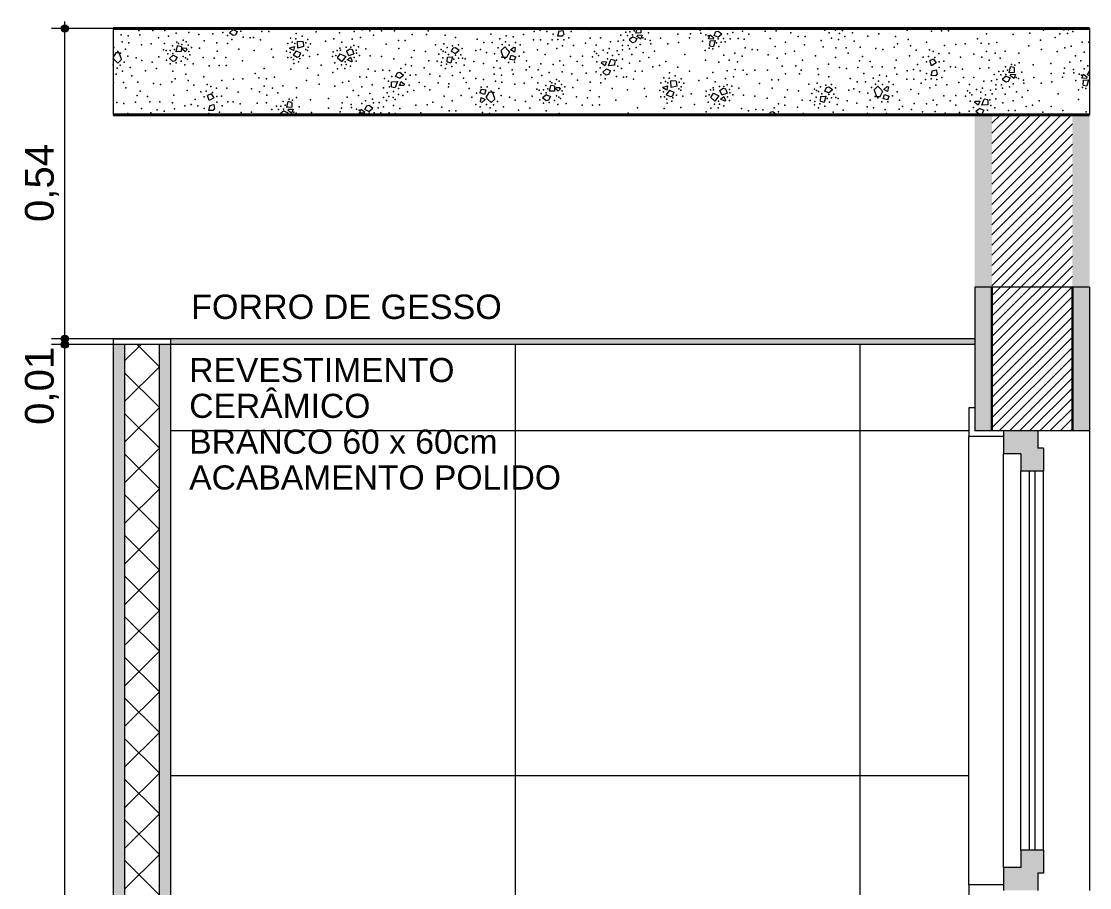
# Model space of a CAD drawing. Header units: metres. Extents: x -1.9 to 95.3, y -2.2 to 2.5.
# Drawn here: x 74.866 to 76.725, y 0.09 to 1.597 of the extents above; entities that cross this region are included whole.
import ezdxf

# ---------------------------------------------------------------- set-up
doc = ezdxf.new("R2010")
doc.units = ezdxf.units.M
doc.header["$MEASUREMENT"] = 0
for name, color, linetype in [('COTAS CORTE', 7, 'Continuous'), ('FORRO.EXEC', 7, 'Continuous'), ('Janelas Archicad', 7, 'Continuous'), ('LAJES.EST', 7, 'Continuous'), ('PAREDE CONSTRUIR', 7, 'Continuous')]:
    doc.layers.add(name, color=color, linetype=linetype)
for name, color, linetype, lineweight, true_color in [('COTAS CORTE_Caneta_No__25', 7, 'Continuous', 13, 0x982312), ('Janelas Archicad_Caneta_No__9', 7, 'Continuous', 9, 0x020202), ('LAJES.EST_Caneta_No__97', 7, 'Continuous', 13, 0x6b6b6b), ('NOTAS-EXECUTIVO.ARQ_Caneta_No__12', 7, 'Continuous', 0, 0x030303), ('PAREDE CONSTRUIR_Caneta_No__97', 7, 'Continuous', 13, 0x6b6b6b)]:
    doc.layers.add(name, color=color, linetype=linetype, lineweight=lineweight, true_color=true_color)
for name, color, linetype, lineweight in [('FORRO.EXEC_Caneta_No__241', 7, 'Continuous', 13), ('Janelas Archicad_Caneta_No__10', 7, 'Continuous', 5), ('Janelas Archicad_Caneta_No__241', 7, 'Continuous', 13), ('LAJES.EST_Caneta_No__1', 7, 'Continuous', 40), ('LAJES.EST_Caneta_No__241', 7, 'Continuous', 13), ('PAREDE CONSTRUIR_Caneta_No__241', 7, 'Continuous', 13), ('PAREDE CONSTRUIR_Caneta_No__3', 7, 'Continuous', 30), ('PAREDE CONSTRUIR_Caneta_No__83', 84, 'Continuous', 0)]:
    doc.layers.add(name, color=color, linetype=linetype, lineweight=lineweight)
doc.styles.add('GENERATED_STYLE_1', font='arial.ttf')
doc.dimstyles.new('GENERATED_STYLE__2', dxfattribs={"dimtxt": 0.05, "dimasz": 0.02375, "dimexe": 0.18, "dimexo": 0.267183, "dimgap": 0, "dimtad": 1, "dimzin": 0, "dimdsep": 46, "dimtxsty": 'GENERATED_STYLE_1', "dimblk": 'ARROWHEAD_11', "dimblk1": 'ARROWHEAD_11', "dimblk2": 'ARROWHEAD_11', "dimcen": 0.09, "dimclrd": 256, "dimclre": 256, "dimclrt": 256, "dimadec": 0, "dimazin": 0, "dimtfac": 1, "dimtdec": 4, "dimtmove": 0, "dimatfit": 3, "dimfxl": 0, "dimtolj": 1, "dimtzin": 0, "dimarcsym": 0})

# ---------------------------------------------------------------- blocks, each defined once
blk = doc.blocks.new('*X263', base_point=(123.8256, -2.115))
at = {"layer": 'LAJES.EST_Caneta_No__241', "color": 7, "linetype": 'Continuous', "lineweight": 13}
for p, q in [((75.2347, 1.5833), (75.2278, 1.5777)), ((75.2347, 1.5833), (75.2413, 1.5801)), ((75.8014, 1.5803), (75.8086, 1.5818)), ((75.8086, 1.5818), (75.81, 1.5749)), ((75.9354, 1.5767), (75.9375, 1.585)), ((75.9444, 1.585), (75.9441, 1.5773)), ((75.2342, 1.5727), (75.2278, 1.5777)), ((75.2383, 1.5737), (75.2342, 1.5727)), ((75.2413, 1.5801), (75.2383, 1.5737)), ((75.3469, 1.551), (75.3465, 1.5624)), ((75.356, 1.5619), (75.3465, 1.5624)), ((75.8014, 1.5803), (75.7993, 1.5718)), ((75.8073, 1.5716), (75.7993, 1.5718)), ((75.81, 1.5749), (75.8073, 1.5716)), ((75.9304, 1.5708), (75.9236, 1.5652)), ((75.9299, 1.5602), (75.9236, 1.5652)), ((75.9304, 1.5708), (75.9371, 1.5676)), ((75.9371, 1.5676), (75.934, 1.5612)), ((75.9441, 1.5773), (75.9354, 1.5767)), ((75.938, 1.5714), (75.9387, 1.574)), ((75.9438, 1.5667), (75.938, 1.5714)), ((75.9387, 1.574), (75.9466, 1.5737)), ((75.9466, 1.5737), (75.9438, 1.5667)), ((76.0622, 1.5671), (76.065, 1.5741)), ((76.0701, 1.5668), (76.0622, 1.5671)), ((76.0643, 1.5552), (76.0646, 1.5635)), ((76.0646, 1.5635), (76.0733, 1.5641)), ((76.065, 1.5741), (76.0708, 1.5694)), ((76.0708, 1.5694), (76.0701, 1.5668)), ((76.0733, 1.5641), (76.0708, 1.5538)), ((76.0717, 1.5732), (76.0748, 1.5796)), ((76.0784, 1.57), (76.0717, 1.5732)), ((76.0748, 1.5796), (76.0789, 1.5806)), ((76.0784, 1.57), (76.0852, 1.5756)), ((76.0789, 1.5806), (76.0852, 1.5756)), ((75.1351, 1.5444), (75.1377, 1.5547)), ((75.1438, 1.5449), (75.1351, 1.5444)), ((75.1442, 1.5533), (75.1377, 1.5547)), ((75.1442, 1.5533), (75.1438, 1.5449)), ((75.146, 1.5486), (75.1467, 1.5512)), ((75.1501, 1.5453), (75.146, 1.5486)), ((75.1467, 1.5512), (75.153, 1.5509)), ((75.1501, 1.5453), (75.1528, 1.5463)), ((75.154, 1.5494), (75.1528, 1.5463)), ((75.154, 1.5494), (75.153, 1.5509)), ((75.3328, 1.5504), (75.333, 1.5517)), ((75.3393, 1.5466), (75.3328, 1.5504)), ((75.333, 1.5517), (75.341, 1.554)), ((75.344, 1.5464), (75.3386, 1.5385)), ((75.341, 1.554), (75.3393, 1.5466)), ((75.344, 1.5464), (75.3516, 1.5429)), ((75.357, 1.5536), (75.3469, 1.551)), ((75.356, 1.5619), (75.357, 1.5536)), ((75.4317, 1.5458), (75.4376, 1.5498)), ((75.4355, 1.5384), (75.4317, 1.5458)), ((75.4376, 1.5498), (75.4416, 1.5486)), ((75.4416, 1.5486), (75.4446, 1.5411)), ((75.6144, 1.5449), (75.6175, 1.5513)), ((75.6211, 1.5417), (75.6144, 1.5449)), ((75.6175, 1.5513), (75.6216, 1.5523)), ((75.6211, 1.5417), (75.6279, 1.5473)), ((75.6216, 1.5523), (75.6279, 1.5473)), ((75.7013, 1.5476), (75.7071, 1.5532)), ((75.7017, 1.5435), (75.7013, 1.5476)), ((75.7071, 1.5532), (75.7132, 1.5469)), ((75.7132, 1.5469), (75.7153, 1.5434)), ((75.7175, 1.5478), (75.723, 1.5529)), ((75.724, 1.544), (75.7175, 1.5478)), ((75.723, 1.5529), (75.7255, 1.5519)), ((75.7255, 1.5519), (75.724, 1.544)), ((75.934, 1.5612), (75.9299, 1.5602)), ((76.0643, 1.5552), (76.0708, 1.5538)), ((75.0299, 1.5425), (75.0255, 1.535)), ((75.0274, 1.531), (75.0255, 1.5341)), ((75.0335, 1.5247), (75.0274, 1.531)), ((75.0359, 1.5429), (75.0299, 1.5425)), ((75.0393, 1.5303), (75.0335, 1.5247)), ((75.0388, 1.5345), (75.0359, 1.5429)), ((75.0388, 1.5345), (75.0393, 1.5303)), ((75.1301, 1.5385), (75.1233, 1.5329)), ((75.1296, 1.5279), (75.1233, 1.5329)), ((75.1337, 1.5289), (75.1296, 1.5279)), ((75.1301, 1.5385), (75.1368, 1.5353)), ((75.1368, 1.5353), (75.1337, 1.5289)), ((75.3457, 1.5345), (75.3386, 1.5385)), ((75.3495, 1.5362), (75.3457, 1.5345)), ((75.3516, 1.5429), (75.3495, 1.5362)), ((75.4163, 1.5339), (75.4208, 1.541)), ((75.4163, 1.5339), (75.4234, 1.5275)), ((75.4208, 1.541), (75.4303, 1.5366)), ((75.4303, 1.5366), (75.4234, 1.5275)), ((75.433, 1.5306), (75.4389, 1.5352)), ((75.4407, 1.5273), (75.433, 1.5306)), ((75.4355, 1.5384), (75.4446, 1.5411)), ((75.4389, 1.5352), (75.4416, 1.5282)), ((75.4416, 1.5282), (75.4407, 1.5273)), ((75.607, 1.527), (75.6074, 1.5353)), ((75.607, 1.527), (75.6135, 1.5255)), ((75.6074, 1.5353), (75.6161, 1.5358)), ((75.6161, 1.5358), (75.6135, 1.5255)), ((75.7017, 1.5435), (75.7047, 1.5351)), ((75.7047, 1.5351), (75.7107, 1.5354)), ((75.7107, 1.5354), (75.7153, 1.5434)), ((75.7162, 1.5312), (75.7183, 1.5389)), ((75.7244, 1.5298), (75.7162, 1.5312)), ((75.7183, 1.5389), (75.7267, 1.536)), ((75.7244, 1.5298), (75.7267, 1.536)), ((75.8759, 1.5249), (75.8766, 1.5275)), ((75.8766, 1.5275), (75.8845, 1.5271)), ((75.8845, 1.5271), (75.8817, 1.5201)), ((75.8878, 1.5202), (75.8921, 1.5309)), ((75.8986, 1.5295), (75.8921, 1.5309)), ((75.8986, 1.5295), (75.8982, 1.5211)), ((76.4535, 1.532), (76.4474, 1.5292)), ((76.4502, 1.5203), (76.4474, 1.5292)), ((76.4582, 1.5252), (76.4502, 1.5203)), ((76.4535, 1.532), (76.4582, 1.5252)), ((75.5172, 1.5017), (75.5203, 1.5081)), ((75.5203, 1.5081), (75.5244, 1.5091)), ((75.5244, 1.5091), (75.5307, 1.5041)), ((75.8817, 1.5201), (75.8759, 1.5249)), ((75.8845, 1.5147), (75.8777, 1.5091)), ((75.884, 1.5041), (75.8777, 1.5091)), ((75.8845, 1.5147), (75.8912, 1.5115)), ((75.8982, 1.5211), (75.8878, 1.5202)), ((75.8912, 1.5115), (75.8881, 1.5051)), ((76.4512, 1.5117), (76.4491, 1.5032)), ((76.4512, 1.5117), (76.4584, 1.5132)), ((76.4584, 1.5132), (76.4598, 1.5063)), ((76.5852, 1.5081), (76.5878, 1.5184)), ((76.5939, 1.5087), (76.5852, 1.5081)), ((76.5943, 1.517), (76.5878, 1.5184)), ((76.5943, 1.517), (76.5939, 1.5087)), ((76.7215, 1.5046), (76.7246, 1.511)), ((76.7246, 1.511), (76.7254, 1.5112)), ((75.5098, 1.4837), (75.5101, 1.4921)), ((75.5101, 1.4921), (75.5206, 1.493)), ((75.5206, 1.493), (75.5163, 1.4823)), ((75.5239, 1.4985), (75.5172, 1.5017)), ((75.5239, 1.4985), (75.5307, 1.5041)), ((75.5239, 1.4861), (75.5267, 1.4931)), ((75.5267, 1.4931), (75.5325, 1.4883)), ((75.5325, 1.4883), (75.5318, 1.4857)), ((75.8881, 1.5051), (75.884, 1.5041)), ((75.9967, 1.4824), (75.9963, 1.4938)), ((76.0059, 1.4933), (75.9963, 1.4938)), ((76.0059, 1.4933), (76.0068, 1.485)), ((76.4572, 1.503), (76.4491, 1.5032)), ((76.4598, 1.5063), (76.4572, 1.503)), ((76.5802, 1.5022), (76.5734, 1.4966)), ((76.5797, 1.4916), (76.5734, 1.4966)), ((76.5838, 1.4927), (76.5797, 1.4916)), ((76.5802, 1.5022), (76.5869, 1.499)), ((76.5869, 1.499), (76.5838, 1.4927)), ((76.5878, 1.5028), (76.5885, 1.5055)), ((76.5936, 1.4981), (76.5878, 1.5028)), ((76.5885, 1.5055), (76.5964, 1.5051)), ((76.5964, 1.5051), (76.5936, 1.4981)), ((76.712, 1.4985), (76.7148, 1.5055)), ((76.7199, 1.4982), (76.712, 1.4985)), ((76.7141, 1.4866), (76.7145, 1.4949)), ((76.7145, 1.4949), (76.7232, 1.4955)), ((76.7148, 1.5055), (76.7206, 1.5008)), ((76.7206, 1.5008), (76.7199, 1.4982)), ((76.7232, 1.4955), (76.7206, 1.4852)), ((76.7254, 1.5027), (76.7215, 1.5046)), ((75.1959, 1.4714), (75.1899, 1.4686)), ((75.1959, 1.4714), (75.2007, 1.4646)), ((75.5098, 1.4837), (75.5163, 1.4823)), ((75.5318, 1.4857), (75.5239, 1.4861)), ((75.6659, 1.4796), (75.6637, 1.4733)), ((75.6721, 1.4704), (75.6637, 1.4733)), ((75.6659, 1.4796), (75.6741, 1.4781)), ((75.6741, 1.4781), (75.6721, 1.4704)), ((75.6797, 1.4739), (75.6751, 1.4659)), ((75.6857, 1.4743), (75.6797, 1.4739)), ((75.6886, 1.4659), (75.6857, 1.4743)), ((75.7799, 1.4699), (75.7731, 1.4643)), ((75.7799, 1.4699), (75.7866, 1.4667)), ((75.7849, 1.4758), (75.7875, 1.4861)), ((75.7936, 1.4763), (75.7849, 1.4758)), ((75.794, 1.4847), (75.7875, 1.4861)), ((75.794, 1.4847), (75.7936, 1.4763)), ((75.7958, 1.48), (75.7965, 1.4826)), ((75.7999, 1.4767), (75.7958, 1.48)), ((75.7965, 1.4826), (75.8028, 1.4823)), ((75.7999, 1.4767), (75.8026, 1.4777)), ((75.8039, 1.4808), (75.8026, 1.4777)), ((75.8039, 1.4808), (75.8028, 1.4823)), ((75.9826, 1.4818), (75.9828, 1.4831)), ((75.9891, 1.478), (75.9826, 1.4818)), ((75.9828, 1.4831), (75.9908, 1.4854)), ((75.9938, 1.4778), (75.9884, 1.4699)), ((75.9955, 1.4659), (75.9884, 1.4699)), ((75.9908, 1.4854), (75.9891, 1.478)), ((75.9938, 1.4778), (76.0014, 1.4744)), ((76.0068, 1.485), (75.9967, 1.4824)), ((76.0014, 1.4744), (75.9993, 1.4676)), ((76.0661, 1.4653), (76.0706, 1.4724)), ((76.0706, 1.4724), (76.0801, 1.468)), ((76.0815, 1.4772), (76.0874, 1.4812)), ((76.0853, 1.4698), (76.0815, 1.4772)), ((76.0853, 1.4698), (76.0944, 1.4725)), ((76.0874, 1.4812), (76.0914, 1.48)), ((76.0914, 1.48), (76.0944, 1.4725)), ((76.2642, 1.4763), (76.2673, 1.4827)), ((76.2709, 1.4731), (76.2642, 1.4763)), ((76.2673, 1.4827), (76.2714, 1.4837)), ((76.2709, 1.4731), (76.2777, 1.4787)), ((76.2714, 1.4837), (76.2777, 1.4787)), ((76.3511, 1.4791), (76.3569, 1.4846)), ((76.3515, 1.4749), (76.3511, 1.4791)), ((76.3515, 1.4749), (76.3545, 1.4665)), ((76.3569, 1.4846), (76.363, 1.4783)), ((76.3605, 1.4668), (76.3651, 1.4748)), ((76.363, 1.4783), (76.3651, 1.4748)), ((76.366, 1.4626), (76.3681, 1.4703)), ((76.3673, 1.4792), (76.3728, 1.4843)), ((76.3738, 1.4754), (76.3673, 1.4792)), ((76.3681, 1.4703), (76.3765, 1.4674)), ((76.3728, 1.4843), (76.3753, 1.4833)), ((76.3753, 1.4833), (76.3738, 1.4754)), ((76.7141, 1.4866), (76.7206, 1.4852)), ((75.1926, 1.4597), (75.1899, 1.4686)), ((75.1936, 1.4511), (75.1915, 1.4426)), ((75.2007, 1.4646), (75.1926, 1.4597)), ((75.1936, 1.4511), (75.2008, 1.4526)), ((75.2008, 1.4526), (75.2022, 1.4457)), ((75.3277, 1.4475), (75.3302, 1.4578)), ((75.3367, 1.4564), (75.3302, 1.4578)), ((75.3367, 1.4564), (75.3364, 1.4481)), ((75.467, 1.4504), (75.4711, 1.4514)), ((75.4711, 1.4514), (75.4774, 1.4464)), ((75.6649, 1.4575), (75.6664, 1.4653)), ((75.6674, 1.4565), (75.6649, 1.4575)), ((75.6664, 1.4653), (75.6729, 1.4616)), ((75.6729, 1.4616), (75.6674, 1.4565)), ((75.6772, 1.4624), (75.6751, 1.4659)), ((75.6833, 1.4561), (75.6772, 1.4624)), ((75.6891, 1.4617), (75.6833, 1.4561)), ((75.6886, 1.4659), (75.6891, 1.4617)), ((75.7794, 1.4593), (75.7731, 1.4643)), ((75.7835, 1.4603), (75.7794, 1.4593)), ((75.7866, 1.4667), (75.7835, 1.4603)), ((75.9993, 1.4676), (75.9955, 1.4659)), ((76.0661, 1.4653), (76.0732, 1.4589)), ((76.0801, 1.468), (76.0732, 1.4589)), ((76.0828, 1.462), (76.0887, 1.4666)), ((76.0905, 1.4587), (76.0828, 1.462)), ((76.0887, 1.4666), (76.0914, 1.4596)), ((76.0914, 1.4596), (76.0905, 1.4587)), ((76.2568, 1.4584), (76.2572, 1.4667)), ((76.2568, 1.4584), (76.2633, 1.4569)), ((76.2572, 1.4667), (76.2659, 1.4672)), ((76.2659, 1.4672), (76.2633, 1.4569)), ((76.3545, 1.4665), (76.3605, 1.4668)), ((76.3743, 1.4612), (76.366, 1.4626)), ((76.3743, 1.4612), (76.3765, 1.4674)), ((76.5257, 1.4563), (76.5264, 1.4589)), ((76.5315, 1.4515), (76.5257, 1.4563)), ((76.5264, 1.4589), (76.5343, 1.4585)), ((76.5343, 1.4585), (76.5315, 1.4515)), ((76.5376, 1.4516), (76.5419, 1.4623)), ((76.548, 1.4525), (76.5376, 1.4516)), ((76.5484, 1.4609), (76.5419, 1.4623)), ((76.5484, 1.4609), (76.548, 1.4525)), ((75.1996, 1.4424), (75.1915, 1.4426)), ((75.2022, 1.4457), (75.1996, 1.4424)), ((75.3226, 1.4416), (75.3158, 1.4361)), ((75.3171, 1.435), (75.3158, 1.4361)), ((75.3226, 1.4416), (75.3293, 1.4384)), ((75.3293, 1.4384), (75.3276, 1.435)), ((75.3364, 1.4481), (75.3277, 1.4475)), ((75.3302, 1.4422), (75.3309, 1.4449)), ((75.336, 1.4375), (75.3302, 1.4422)), ((75.3309, 1.4449), (75.3388, 1.4445)), ((75.3388, 1.4445), (75.336, 1.4375)), ((75.4544, 1.4379), (75.4572, 1.445)), ((75.4623, 1.4376), (75.4544, 1.4379)), ((75.4572, 1.445), (75.463, 1.4402)), ((75.463, 1.4402), (75.4623, 1.4376)), ((75.4639, 1.444), (75.467, 1.4504)), ((75.4706, 1.4408), (75.4639, 1.444)), ((75.4706, 1.4408), (75.4774, 1.4464)), ((76.1679, 1.435), (76.1701, 1.4395)), ((76.1701, 1.4395), (76.1742, 1.4405)), ((76.1742, 1.4405), (76.1805, 1.4355)), ((76.1799, 1.435), (76.1805, 1.4355)), ((76.5343, 1.4461), (76.5275, 1.4405)), ((76.5338, 1.4355), (76.5275, 1.4405)), ((76.5379, 1.4365), (76.5338, 1.4355)), ((76.5343, 1.4461), (76.541, 1.4429)), ((76.541, 1.4429), (76.5379, 1.4365))]:
    blk.add_line(p, q, dxfattribs=at)
for p in [(75.0496, 1.5845), (75.0701, 1.5815), (75.0945, 1.5819), (75.1157, 1.5816), (75.2609, 1.584), (75.4588, 1.5826), (75.4722, 1.5812), (75.4927, 1.5809), (75.515, 1.5809), (75.5737, 1.5813), (75.6024, 1.5837), (75.6521, 1.5838), (75.7688, 1.5823), (75.8542, 1.5831), (75.8842, 1.5842), (75.9328, 1.5809), (76.0321, 1.5848), (76.0475, 1.5823), (76.0661, 1.5835), (76.0868, 1.585), (76.1798, 1.5813), (76.2644, 1.5821), (76.2832, 1.5823), (76.2952, 1.5816), (76.3823, 1.5844), (76.4076, 1.5823), (76.4222, 1.584), (76.4677, 1.5811), (76.4796, 1.5811), (76.5974, 1.5846), (76.6454, 1.582), (76.6804, 1.5826), (76.6889, 1.5828), (75.0392, 1.5741), (75.0516, 1.5724), (75.0722, 1.5742), (75.1047, 1.5687), (75.1218, 1.5719), (75.1349, 1.5771), (75.1473, 1.5647), (75.1571, 1.578), (75.1744, 1.5747), (75.1841, 1.5636), (75.199, 1.5761), (75.2163, 1.5782), (75.2247, 1.5731), (75.2322, 1.5662), (75.2479, 1.5804), (75.2518, 1.5699), (75.2639, 1.5691), (75.2696, 1.5696), (75.2818, 1.5656), (75.2846, 1.5796), (75.2964, 1.5796), (75.3345, 1.5681), (75.3435, 1.5671), (75.3442, 1.5766), (75.3543, 1.5716), (75.3645, 1.5659), (75.3791, 1.5795), (75.3954, 1.5633), (75.4099, 1.5671), (75.4197, 1.5774), (75.4416, 1.5664), (75.4449, 1.5799), (75.4558, 1.5694), (75.4787, 1.5737), (75.5221, 1.5642), (75.5341, 1.5643), (75.5463, 1.5746), (75.5707, 1.5746), (75.6037, 1.5735), (75.6216, 1.5696), (75.659, 1.5666), (75.6827, 1.5753), (75.6986, 1.5673), (75.7097, 1.5725), (75.7219, 1.5706), (75.74, 1.5744), (75.7574, 1.5653), (75.7582, 1.5799), (75.7695, 1.5654), (75.7805, 1.58), (75.7898, 1.5652), (75.7916, 1.5752), (75.7996, 1.5662), (75.8098, 1.5652), (75.8185, 1.5687), (75.8231, 1.58), (75.8558, 1.5682), (75.8738, 1.5686), (75.9046, 1.5628), (75.9094, 1.5735), (75.9139, 1.5647), (75.9178, 1.579), (75.921, 1.5732), (75.925, 1.5793), (75.9298, 1.5738), (75.9476, 1.5686), (75.9516, 1.5667), (75.9574, 1.5776), (75.9604, 1.564), (75.9783, 1.5682), (76.0084, 1.5755), (76.0286, 1.569), (76.0306, 1.5759), (76.0484, 1.5768), (76.0514, 1.5632), (76.0572, 1.5741), (76.0612, 1.5722), (76.079, 1.567), (76.0878, 1.5676), (76.0949, 1.5761), (76.0994, 1.5673), (76.1042, 1.5781), (76.1137, 1.5676), (76.1211, 1.5802), (76.1243, 1.5665), (76.1322, 1.5753), (76.1604, 1.5806), (76.169, 1.5676), (76.2053, 1.5776), (76.218, 1.5709), (76.2301, 1.5709), (76.2582, 1.5642), (76.272, 1.5778), (76.2763, 1.568), (76.2885, 1.5661), (76.2899, 1.5765), (76.2995, 1.5713), (76.3128, 1.5777), (76.3154, 1.5633), (76.3392, 1.572), (76.3586, 1.5759), (76.3872, 1.5712), (76.4098, 1.5662), (76.45, 1.5807), (76.5301, 1.5671), (76.546, 1.576), (76.5926, 1.5749), (76.6214, 1.5768), (76.64, 1.5646), (76.6655, 1.5692), (76.6738, 1.5756), (76.6867, 1.5762), (76.6964, 1.5799), (75.0266, 1.552), (75.0335, 1.5449), (75.0412, 1.5621), (75.0472, 1.5491), (75.0525, 1.5604), (75.0751, 1.5568), (75.0914, 1.5585), (75.1131, 1.5481), (75.1148, 1.5591), (75.1175, 1.5466), (75.1247, 1.5469), (75.1287, 1.5547), (75.1325, 1.5486), (75.1364, 1.5615), (75.1392, 1.559), (75.1452, 1.5574), (75.1524, 1.5618), (75.1561, 1.556), (75.1571, 1.5453), (75.1618, 1.552), (75.1759, 1.5511), (75.2062, 1.5601), (75.2063, 1.5458), (75.2244, 1.5592), (75.2442, 1.5494), (75.271, 1.5469), (75.3009, 1.5492), (75.3274, 1.5459), (75.3294, 1.5591), (75.337, 1.5616), (75.3415, 1.5589), (75.3607, 1.5485), (75.3611, 1.5604), (75.3637, 1.5466), (75.3648, 1.5524), (75.3689, 1.5587), (75.4083, 1.5445), (75.4155, 1.5468), (75.42, 1.5506), (75.4211, 1.5472), (75.4237, 1.5611), (75.4313, 1.5526), (75.439, 1.5526), (75.4444, 1.5558), (75.4487, 1.5474), (75.4527, 1.5531), (75.4652, 1.5497), (75.5008, 1.5577), (75.5227, 1.5501), (75.5497, 1.547), (75.569, 1.5453), (75.5866, 1.5569), (75.5965, 1.5484), (75.5999, 1.5459), (75.6012, 1.5585), (75.6039, 1.5439), (75.6071, 1.5519), (75.6162, 1.555), (75.6265, 1.5564), (75.633, 1.5505), (75.6567, 1.5466), (75.6652, 1.5488), (75.6708, 1.5606), (75.6752, 1.5436), (75.6854, 1.5608), (75.6959, 1.5513), (75.7029, 1.557), (75.7083, 1.562), (75.7149, 1.5563), (75.7261, 1.5607), (75.7338, 1.5565), (75.7406, 1.5437), (75.7642, 1.5478), (75.7822, 1.5587), (75.7976, 1.5503), (75.8077, 1.5549), (75.8271, 1.5557), (75.8479, 1.5595), (75.8632, 1.5453), (75.8664, 1.5561), (75.8785, 1.5475), (75.8889, 1.5501), (75.8915, 1.5618), (75.903, 1.5463), (75.9122, 1.548), (75.9123, 1.5555), (75.922, 1.5558), (75.9242, 1.5495), (75.9362, 1.5521), (75.9427, 1.5573), (75.9613, 1.5585), (75.9679, 1.5459), (75.9914, 1.5586), (76.0098, 1.5608), (76.0561, 1.5467), (76.0633, 1.5511), (76.0693, 1.5495), (76.076, 1.5599), (76.0798, 1.5538), (76.0838, 1.5615), (76.091, 1.5618), (76.1259, 1.5516), (76.1379, 1.5483), (76.147, 1.548), (76.1782, 1.5536), (76.1959, 1.5611), (76.2114, 1.5455), (76.2293, 1.5564), (76.2614, 1.5534), (76.2838, 1.5517), (76.3013, 1.5517), (76.3259, 1.5525), (76.3531, 1.5502), (76.3653, 1.5484), (76.3851, 1.5526), (76.3908, 1.5582), (76.4138, 1.555), (76.4236, 1.5473), (76.4412, 1.5616), (76.4469, 1.5481), (76.453, 1.5449), (76.4725, 1.5554), (76.4926, 1.5573), (76.5087, 1.5583), (76.5366, 1.5597), (76.5461, 1.5452), (76.55, 1.5582), (76.5638, 1.5609), (76.5785, 1.5459), (76.6197, 1.5552), (76.6416, 1.5487), (76.6689, 1.5451), (76.6822, 1.5517), (76.6934, 1.5541), (76.7124, 1.5612), (76.7161, 1.5442), (76.7242, 1.5612), (75.0385, 1.5424), (75.0446, 1.5267), (75.051, 1.537), (75.0653, 1.5343), (75.0754, 1.5292), (75.0935, 1.5265), (75.1051, 1.5359), (75.1182, 1.5297), (75.1207, 1.5408), (75.1295, 1.5415), (75.135, 1.5252), (75.1441, 1.5283), (75.1473, 1.5363), (75.1513, 1.5343), (75.1547, 1.5318), (75.1589, 1.5395), (75.1822, 1.5349), (75.2015, 1.5332), (75.2214, 1.5347), (75.2508, 1.5286), (75.3038, 1.5353), (75.3294, 1.5345), (75.3339, 1.5432), (75.3353, 1.5348), (75.3394, 1.531), (75.348, 1.5272), (75.3502, 1.533), (75.3562, 1.5379), (75.3675, 1.5361), (75.3819, 1.5401), (75.4072, 1.5361), (75.4116, 1.5253), (75.4133, 1.5382), (75.4294, 1.5271), (75.4453, 1.5345), (75.4487, 1.5283), (75.4494, 1.5419), (75.4542, 1.5384), (75.4732, 1.5378), (75.4927, 1.5362), (75.5144, 1.5324), (75.5449, 1.5344), (75.5753, 1.5291), (75.5894, 1.5282), (75.5922, 1.5407), (75.5973, 1.5266), (75.5996, 1.5343), (75.6094, 1.54), (75.6187, 1.5316), (75.6217, 1.5387), (75.6225, 1.5255), (75.6265, 1.5333), (75.6305, 1.5394), (75.6337, 1.5336), (75.6381, 1.5321), (75.6533, 1.5276), (75.6896, 1.541), (75.6934, 1.5288), (75.7021, 1.5355), (75.7071, 1.533), (75.714, 1.526), (75.7243, 1.5263), (75.7323, 1.5367), (75.7449, 1.5289), (75.7778, 1.5398), (75.8032, 1.5288), (75.8216, 1.5366), (75.833, 1.5277), (75.8427, 1.5372), (75.8597, 1.5358), (75.867, 1.5418), (75.8677, 1.527), (75.8706, 1.5382), (75.886, 1.5325), (75.8863, 1.5427), (75.8946, 1.538), (75.902, 1.5298), (75.9059, 1.54), (75.9122, 1.5315), (75.9286, 1.5397), (75.9425, 1.528), (75.9482, 1.5433), (75.9579, 1.5344), (75.9877, 1.5278), (76.021, 1.5401), (76.0565, 1.5299), (76.0801, 1.5264), (76.0889, 1.5387), (76.0979, 1.5301), (76.108, 1.5423), (76.1125, 1.527), (76.1205, 1.5367), (76.1656, 1.5395), (76.1813, 1.5333), (76.1957, 1.5408), (76.2256, 1.5299), (76.2484, 1.5378), (76.283, 1.5345), (76.3049, 1.5424), (76.3249, 1.529), (76.33, 1.5364), (76.3431, 1.5276), (76.3889, 1.5299), (76.4117, 1.5378), (76.4357, 1.5352), (76.4416, 1.5269), (76.4452, 1.5364), (76.456, 1.5344), (76.4631, 1.5418), (76.4636, 1.5273), (76.4717, 1.5282), (76.4808, 1.5421), (76.5008, 1.535), (76.5241, 1.5405), (76.538, 1.5355), (76.5505, 1.5299), (76.5607, 1.5421), (76.5697, 1.5335), (76.6021, 1.5423), (76.6025, 1.5255), (76.6907, 1.5263), (76.7007, 1.5378), (76.7104, 1.5289), (75.0256, 1.5217), (75.0323, 1.5159), (75.0376, 1.521), (75.042, 1.5107), (75.0552, 1.5172), (75.0816, 1.5114), (75.101, 1.5153), (75.1247, 1.5238), (75.1296, 1.5106), (75.15, 1.5217), (75.1646, 1.5234), (75.1924, 1.5202), (75.2101, 1.5205), (75.2221, 1.5205), (75.2725, 1.5065), (75.2884, 1.5154), (75.335, 1.5143), (75.3399, 1.524), (75.3638, 1.5162), (75.3878, 1.5214), (75.4079, 1.5086), (75.4162, 1.515), (75.4228, 1.522), (75.4291, 1.5156), (75.4313, 1.5222), (75.4388, 1.5193), (75.4694, 1.5146), (75.4816, 1.5106), (75.4947, 1.5126), (75.5068, 1.5119), (75.5263, 1.5156), (75.5339, 1.5087), (75.5342, 1.5226), (75.545, 1.5201), (75.5671, 1.5166), (75.5967, 1.5208), (75.6039, 1.5155), (75.606, 1.5228), (75.6148, 1.5187), (75.6294, 1.5083), (75.6364, 1.5212), (75.6465, 1.5115), (75.6705, 1.5239), (75.6881, 1.5175), (75.6994, 1.5159), (75.7199, 1.5129), (75.7443, 1.5133), (75.7501, 1.5181), (75.7655, 1.513), (75.7702, 1.5234), (75.7847, 1.5085), (75.7914, 1.5227), (75.807, 1.5094), (75.8097, 1.5211), (75.8427, 1.5205), (75.8488, 1.5075), (75.8661, 1.5096), (75.8736, 1.5165), (75.8977, 1.5118), (75.9038, 1.5196), (75.9107, 1.5154), (75.9245, 1.5245), (75.9344, 1.511), (75.9462, 1.511), (75.9652, 1.5181), (75.9764, 1.5205), (75.9941, 1.508), (76.0087, 1.5177), (76.0289, 1.5109), (76.0695, 1.5088), (76.0947, 1.5113), (76.1086, 1.514), (76.122, 1.5126), (76.1425, 1.5123), (76.1648, 1.5123), (76.1904, 1.5196), (76.2137, 1.5204), (76.2235, 1.5127), (76.2522, 1.5151), (76.271, 1.5228), (76.2897, 1.5171), (76.3019, 1.5152), (76.3221, 1.5174), (76.3325, 1.5067), (76.3467, 1.5182), (76.3642, 1.5183), (76.3865, 1.5165), (76.408, 1.5113), (76.4186, 1.5137), (76.4259, 1.5222), (76.4304, 1.5114), (76.4414, 1.5066), (76.4634, 1.5175), (76.4729, 1.5114), (76.483, 1.5181), (76.492, 1.5178), (76.504, 1.5145), (76.534, 1.5156), (76.5501, 1.5164), (76.5676, 1.5104), (76.5748, 1.5107), (76.5788, 1.5184), (76.5826, 1.5123), (76.5893, 1.5227), (76.5953, 1.5211), (76.6072, 1.509), (76.6269, 1.5216), (76.658, 1.524), (76.6582, 1.5069), (76.6804, 1.5073), (76.6819, 1.5162), (76.6973, 1.5137), (76.6982, 1.5082), (76.7159, 1.5149), (76.7224, 1.5201), (75.0262, 1.4911), (75.0309, 1.5055), (75.0437, 1.4912), (75.0579, 1.5027), (75.0683, 1.4919), (75.0955, 1.4896), (75.1275, 1.492), (75.1332, 1.4976), (75.1522, 1.5056), (75.1562, 1.4944), (75.1836, 1.5011), (75.2149, 1.4948), (75.2351, 1.4967), (75.2511, 1.4977), (75.279, 1.4991), (75.2924, 1.4976), (75.3063, 1.5003), (75.3621, 1.4946), (75.3824, 1.504), (75.3841, 1.4881), (75.4246, 1.4911), (75.4358, 1.4935), (75.4548, 1.5007), (75.4666, 1.5006), (75.4976, 1.4978), (75.5046, 1.4936), (75.5107, 1.5013), (75.5348, 1.4967), (75.5423, 1.5036), (75.5522, 1.5042), (75.5583, 1.4912), (75.5768, 1.5056), (75.5913, 1.4905), (75.5941, 1.5022), (75.6096, 1.489), (75.6163, 1.5031), (75.6355, 1.4986), (75.6403, 1.4912), (75.6567, 1.4983), (75.6705, 1.4964), (75.689, 1.5055), (75.691, 1.4935), (75.7014, 1.5038), (75.7023, 1.4918), (75.722, 1.5056), (75.7249, 1.4882), (75.7412, 1.4899), (75.7545, 1.5001), (75.7646, 1.4905), (75.7716, 1.5033), (75.7863, 1.4929), (75.789, 1.4904), (75.795, 1.4888), (75.7971, 1.4961), (75.8022, 1.4932), (75.8242, 1.5061), (75.8339, 1.495), (75.856, 1.4915), (75.8742, 1.4906), (75.8745, 1.5045), (75.8821, 1.4976), (75.9016, 1.5013), (75.9137, 1.5006), (75.9194, 1.501), (75.9316, 1.497), (75.9792, 1.4905), (75.9843, 1.4995), (75.9868, 1.493), (75.9913, 1.4903), (75.9933, 1.4985), (76.0041, 1.503), (76.0109, 1.4919), (76.0143, 1.4973), (76.0188, 1.4901), (76.0452, 1.4947), (76.0598, 1.4985), (76.0735, 1.4925), (76.0914, 1.4978), (76.1056, 1.5008), (76.1285, 1.5051), (76.1506, 1.4891), (76.1719, 1.4956), (76.1839, 1.4957), (76.1961, 1.506), (76.2205, 1.506), (76.2364, 1.4883), (76.251, 1.4899), (76.2535, 1.5049), (76.2714, 1.501), (76.3088, 1.498), (76.3206, 1.492), (76.3352, 1.4922), (76.3484, 1.4987), (76.3527, 1.4884), (76.3581, 1.4934), (76.3595, 1.5039), (76.3717, 1.502), (76.376, 1.4921), (76.3836, 1.4879), (76.3898, 1.5058), (76.4072, 1.4967), (76.4193, 1.4968), (76.432, 1.4901), (76.4396, 1.4966), (76.4494, 1.4976), (76.4596, 1.4966), (76.4683, 1.5001), (76.4977, 1.4909), (76.5056, 1.4996), (76.5236, 1.5), (76.5414, 1.4932), (76.5544, 1.4942), (76.5592, 1.5049), (76.5637, 1.4961), (76.5708, 1.5046), (76.5796, 1.5052), (76.5925, 1.4888), (76.5974, 1.5), (76.6014, 1.4981), (76.6102, 1.4954), (76.6111, 1.4899), (76.6281, 1.4996), (76.6412, 1.49), (76.6596, 1.4922), (76.6784, 1.5004), (76.7012, 1.4946), (76.707, 1.5055), (76.711, 1.5036), (75.0473, 1.4818), (75.0725, 1.4758), (75.1077, 1.4878), (75.1314, 1.4693), (75.1541, 1.4772), (75.1661, 1.4867), (75.1781, 1.4746), (75.1876, 1.4758), (75.1893, 1.4875), (75.1954, 1.4843), (75.1984, 1.4738), (75.2056, 1.4813), (75.2232, 1.4815), (75.2432, 1.4744), (75.2666, 1.4799), (75.2805, 1.4749), (75.2885, 1.4846), (75.293, 1.4693), (75.3031, 1.4815), (75.3121, 1.4729), (75.3209, 1.4853), (75.3445, 1.4817), (75.4113, 1.4845), (75.4431, 1.4772), (75.4585, 1.4836), (75.4724, 1.4719), (75.4765, 1.4871), (75.4962, 1.4817), (75.5024, 1.4732), (75.5064, 1.4834), (75.5138, 1.4752), (75.5221, 1.4705), (75.5224, 1.4807), (75.5377, 1.475), (75.5407, 1.4862), (75.5487, 1.4773), (75.568, 1.4839), (75.5765, 1.4782), (75.6095, 1.4837), (75.6455, 1.4805), (75.6581, 1.4727), (75.666, 1.483), (75.6764, 1.4834), (75.6833, 1.4763), (75.6883, 1.4738), (75.697, 1.4805), (75.7629, 1.4795), (75.7673, 1.478), (75.7705, 1.4722), (75.7745, 1.4784), (75.7785, 1.4861), (75.7793, 1.4729), (75.7823, 1.48), (75.8059, 1.4875), (75.8069, 1.4767), (75.8088, 1.4709), (75.8116, 1.4834), (75.8257, 1.4825), (75.8562, 1.4772), (75.894, 1.4808), (75.9208, 1.4783), (75.9507, 1.4806), (75.9772, 1.4773), (75.9837, 1.4746), (76.006, 1.4693), (76.0105, 1.4799), (76.0135, 1.478), (76.0146, 1.4838), (76.0317, 1.4715), (76.0581, 1.4759), (76.0631, 1.4696), (76.0653, 1.4782), (76.0698, 1.482), (76.0709, 1.4786), (76.0811, 1.484), (76.0888, 1.484), (76.0943, 1.4872), (76.0985, 1.4788), (76.0993, 1.4733), (76.1025, 1.4845), (76.104, 1.4698), (76.115, 1.4811), (76.123, 1.4692), (76.1726, 1.4815), (76.1995, 1.4784), (76.2188, 1.4767), (76.2421, 1.4721), (76.2463, 1.4798), (76.2497, 1.4773), (76.2537, 1.4753), (76.2569, 1.4833), (76.2593, 1.4714), (76.266, 1.4864), (76.2715, 1.4701), (76.2763, 1.4878), (76.2803, 1.4708), (76.2828, 1.4819), (76.3065, 1.478), (76.315, 1.4802), (76.325, 1.475), (76.3394, 1.4724), (76.3457, 1.4827), (76.3647, 1.4877), (76.3904, 1.4751), (76.414, 1.4792), (76.4276, 1.4712), (76.4474, 1.4817), (76.4575, 1.4864), (76.4769, 1.4871), (76.513, 1.4767), (76.5162, 1.4875), (76.5168, 1.4732), (76.5204, 1.4696), (76.5283, 1.4789), (76.5361, 1.4741), (76.5387, 1.4815), (76.5444, 1.4694), (76.5528, 1.4777), (76.5557, 1.4714), (76.562, 1.4794), (76.5621, 1.487), (76.5718, 1.4872), (76.574, 1.481), (76.5784, 1.4711), (76.586, 1.4835), (76.598, 1.4747), (76.6177, 1.4773), (76.6708, 1.4715), (76.7059, 1.4781), (76.7131, 1.4825), (76.7191, 1.4809), (75.0321, 1.4565), (75.0443, 1.4546), (75.0645, 1.4569), (75.0673, 1.4684), (75.0855, 1.467), (75.0891, 1.4576), (75.1066, 1.4577), (75.129, 1.4559), (75.1504, 1.4507), (75.1611, 1.4531), (75.1683, 1.4616), (75.1728, 1.4508), (75.184, 1.4663), (75.2058, 1.4569), (75.206, 1.4667), (75.2141, 1.4676), (75.2153, 1.4508), (75.2254, 1.4575), (75.2344, 1.4572), (75.2464, 1.4539), (75.2764, 1.455), (75.2925, 1.4558), (75.3213, 1.4579), (75.325, 1.4517), (75.3317, 1.4621), (75.3377, 1.4605), (75.3449, 1.4649), (75.3693, 1.461), (75.4004, 1.4634), (75.4243, 1.4556), (75.4331, 1.4657), (75.4397, 1.4531), (75.4528, 1.4684), (75.4583, 1.4543), (75.4648, 1.4595), (75.4768, 1.4621), (75.479, 1.4558), (75.4887, 1.4561), (75.4962, 1.4652), (75.5012, 1.4596), (75.5054, 1.4669), (75.5127, 1.4653), (75.5133, 1.451), (75.5165, 1.4618), (75.5297, 1.4683), (75.5527, 1.4514), (75.572, 1.4521), (75.5822, 1.4568), (75.6019, 1.4672), (75.6155, 1.4593), (75.6315, 1.4686), (75.6498, 1.4656), (75.6566, 1.4529), (75.6755, 1.4531), (75.6875, 1.4524), (75.6945, 1.4581), (75.7008, 1.4684), (75.7152, 1.4657), (75.7252, 1.4606), (75.7433, 1.4579), (75.7549, 1.4673), (75.768, 1.4611), (75.7746, 1.4552), (75.7848, 1.4566), (75.7939, 1.4597), (75.7971, 1.4677), (75.7998, 1.4531), (75.8011, 1.4657), (75.8045, 1.4632), (75.8144, 1.4548), (75.832, 1.4663), (75.8422, 1.4516), (75.8513, 1.4646), (75.8599, 1.4519), (75.8713, 1.4661), (75.8719, 1.452), (75.9006, 1.4601), (75.9536, 1.4667), (75.9792, 1.4659), (75.9851, 1.4663), (75.9892, 1.4624), (75.9897, 1.4554), (75.9978, 1.4586), (76, 1.4644), (76.0173, 1.4675), (76.0376, 1.4528), (76.057, 1.4675), (76.0614, 1.4567), (76.0726, 1.4534), (76.0793, 1.4585), (76.0811, 1.4536), (76.0886, 1.4507), (76.0951, 1.4659), (76.0985, 1.4597), (76.1425, 1.4676), (76.1642, 1.4638), (76.184, 1.454), (76.1947, 1.4658), (76.1948, 1.4515), (76.2251, 1.4605), (76.2392, 1.4596), (76.2465, 1.4522), (76.2472, 1.458), (76.2494, 1.4658), (76.2558, 1.4542), (76.2685, 1.463), (76.2723, 1.4569), (76.2763, 1.4647), (76.2835, 1.465), (76.2862, 1.4526), (76.2879, 1.4635), (76.3032, 1.459), (76.3203, 1.4553), (76.3432, 1.4602), (76.3519, 1.4669), (76.3569, 1.4644), (76.3638, 1.4574), (76.3741, 1.4577), (76.3821, 1.4681), (76.3947, 1.4603), (76.42, 1.4548), (76.4412, 1.4541), (76.453, 1.4603), (76.4595, 1.4525), (76.4714, 1.468), (76.4828, 1.4591), (76.4925, 1.4686), (76.4925, 1.4519), (76.5095, 1.4672), (76.5175, 1.4584), (76.5358, 1.4639), (76.5518, 1.4612), (76.5536, 1.451), (76.562, 1.4629), (76.5743, 1.4559), (76.5923, 1.4594), (76.6077, 1.4658), (76.6262, 1.4519), (76.6375, 1.4592), (76.7063, 1.4613), (75.0512, 1.4374), (75.0749, 1.4461), (75.0908, 1.4381), (75.1019, 1.4433), (75.1141, 1.4414), (75.1322, 1.4452), (75.1496, 1.4362), (75.1617, 1.4362), (75.182, 1.436), (75.1838, 1.446), (75.1918, 1.437), (75.202, 1.436), (75.2107, 1.4395), (75.2481, 1.439), (75.2661, 1.4395), (75.3016, 1.4443), (75.3061, 1.4355), (75.31, 1.4498), (75.3132, 1.444), (75.3172, 1.4501), (75.322, 1.4446), (75.3398, 1.4395), (75.3439, 1.4375), (75.3496, 1.4485), (75.3705, 1.439), (75.4006, 1.4463), (75.4208, 1.4399), (75.4228, 1.4467), (75.4406, 1.4477), (75.4494, 1.4449), (75.4535, 1.443), (75.4712, 1.4378), (75.48, 1.4385), (75.4871, 1.4469), (75.4916, 1.4381), (75.4964, 1.4489), (75.5059, 1.4385), (75.5165, 1.4374), (75.5245, 1.4461), (75.5612, 1.4384), (75.5976, 1.4484), (75.6102, 1.4417), (75.6223, 1.4418), (75.6642, 1.4486), (75.6685, 1.4388), (75.6807, 1.4369), (75.6821, 1.4473), (75.6918, 1.4421), (75.705, 1.4486), (75.7314, 1.4428), (75.7508, 1.4467), (75.7794, 1.442), (75.802, 1.437), (75.9223, 1.438), (75.9382, 1.4468), (75.9848, 1.4457), (76.0136, 1.4476), (76.0322, 1.4354), (76.0577, 1.44), (76.066, 1.4464), (76.079, 1.447), (76.1192, 1.4461), (76.1314, 1.442), (76.1445, 1.444), (76.1566, 1.4433), (76.1761, 1.447), (76.1837, 1.4401), (76.2021, 1.4356), (76.2169, 1.448), (76.2266, 1.437), (76.2537, 1.4469), (76.2646, 1.4501), (76.2792, 1.4397), (76.2964, 1.4429), (76.3379, 1.4489), (76.3388, 1.437), (76.3492, 1.4473), (76.3512, 1.4352), (76.3697, 1.4443), (76.3718, 1.437), (76.3941, 1.4448), (76.3999, 1.4495), (76.4153, 1.4444), (76.4345, 1.4399), (76.4568, 1.4408), (76.474, 1.4375), (76.4986, 1.4389), (76.5159, 1.441), (76.5234, 1.4479), (76.5243, 1.4359), (76.5475, 1.4432), (76.5606, 1.4468), (76.5842, 1.4424), (76.596, 1.4424), (76.615, 1.4495), (76.6439, 1.4394), (76.6585, 1.4491), (76.6787, 1.4423), (76.7193, 1.4402)]:
    blk.add_point(p, dxfattribs=at)
blk = doc.blocks.new('*D264', base_point=(123.8256, -2.115))
at = {"layer": 'COTAS CORTE_Caneta_No__25', "linetype": 'Continuous', "lineweight": 13, "true_color": 0x982312}
for points in [[(74.9351, 1.035), (74.9355, 1.0326), (74.9369, 1.0306), (74.9389, 1.0292), (74.9413, 1.0287), (74.9437, 1.0292), (74.9457, 1.0306), (74.9471, 1.0326), (74.9476, 1.035), (74.9471, 1.0374), (74.9457, 1.0394), (74.9437, 1.0408), (74.9413, 1.0413), (74.9389, 1.0408), (74.9369, 1.0394), (74.9355, 1.0374)], [(74.9351, -2.115), (74.9355, -2.1174), (74.9369, -2.1194), (74.9389, -2.1208), (74.9413, -2.1213), (74.9437, -2.1208), (74.9457, -2.1194), (74.9471, -2.1174), (74.9476, -2.115), (74.9471, -2.1126), (74.9457, -2.1106), (74.9437, -2.1092), (74.9413, -2.1088), (74.9389, -2.1092), (74.9369, -2.1106), (74.9355, -2.1126)]]:
    blk.add_hatch(color=24, dxfattribs=at).paths.add_polyline_path(points)
at = {"layer": 'COTAS CORTE_Caneta_No__25', "color": 24, "linetype": 'Continuous', "lineweight": 13, "true_color": 0x982312}
for p, q in [((74.9351, 1.035), (74.9179, 1.035)), ((74.9413, -2.1088), (74.9413, 1.0287)), ((75.2085, 1.035), (74.9476, 1.035)), ((74.9351, -2.115), (74.9179, -2.115)), ((75.2085, -2.115), (74.9476, -2.115)), ((74.9413, -2.1275), (74.9413, -2.1213))]:
    blk.add_line(p, q, dxfattribs=at)
for centre in [(74.9413, 1.035), (74.9413, -2.115)]:
    blk.add_circle(centre, 0.00625, dxfattribs=at)
at = {"layer": 'COTAS CORTE_Caneta_No__25', "color": 24, "lineweight": 13, "true_color": 0x982312, "char_height": 0.05, "attachment_point": 7, "rotation": 90, "style": 'GENERATED_STYLE_1'}
for s, insert in [('\\A1;{\\pql;\\fArial|b0|i0|c0|p0;\\W1.000000;0,01}', (74.9313, 0.8953)), ('\\A1;{\\pql;\\fArial|b0|i0|c0|p0;\\W1.000000;3,15}', (74.9313, -0.6735))]:
    blk.add_mtext(s, dxfattribs=dict(at, insert=insert))
blk = doc.blocks.new('ARROWHEAD_11')
at = {"color": 0, "linetype": 'Continuous', "lineweight": 0}
blk.add_line((0, 0), (-1, 0), dxfattribs=at)
at = {"color": 0, "linetype": 'Continuous', "lineweight": 0, "const_width": 0.25, "flags": 128}
blk.add_lwpolyline([(-0.125, 0, 1), (0.125, 0, 1)], format="xyb", close=True, dxfattribs=at)
blk = doc.blocks.new('*D265', base_point=(123.8256, -2.115))
at = {"layer": 'COTAS CORTE_Caneta_No__25', "linetype": 'Continuous', "lineweight": 13, "true_color": 0x982312}
for points in [[(74.9351, 1.045), (74.9355, 1.0426), (74.9369, 1.0406), (74.9389, 1.0392), (74.9413, 1.0388), (74.9437, 1.0392), (74.9457, 1.0406), (74.9471, 1.0426), (74.9476, 1.045), (74.9471, 1.0474), (74.9457, 1.0494), (74.9437, 1.0508), (74.9413, 1.0513), (74.9389, 1.0508), (74.9369, 1.0494), (74.9355, 1.0474)], [(74.9351, 1.035), (74.9355, 1.0326), (74.9369, 1.0306), (74.9389, 1.0292), (74.9413, 1.0287), (74.9437, 1.0292), (74.9457, 1.0306), (74.9471, 1.0326), (74.9476, 1.035), (74.9471, 1.0374), (74.9457, 1.0394), (74.9437, 1.0408), (74.9413, 1.0413), (74.9389, 1.0408), (74.9369, 1.0394), (74.9355, 1.0374)]]:
    blk.add_hatch(color=24, dxfattribs=at).paths.add_polyline_path(points)
at = {"layer": 'COTAS CORTE_Caneta_No__25', "color": 24, "linetype": 'Continuous', "lineweight": 13, "true_color": 0x982312}
for p, q in [((74.9351, 1.045), (74.9179, 1.045)), ((75.2085, 1.045), (74.9476, 1.045)), ((74.9351, 1.035), (74.9179, 1.035)), ((74.9413, 1.035), (74.9413, 1.0388)), ((75.2085, 1.035), (74.9476, 1.035))]:
    blk.add_line(p, q, dxfattribs=at)
for centre in [(74.9413, 1.045), (74.9413, 1.035)]:
    blk.add_circle(centre, 0.00625, dxfattribs=at)
blk = doc.blocks.new('*D266', base_point=(123.8256, -2.115))
at = {"layer": 'COTAS CORTE_Caneta_No__25', "linetype": 'Continuous', "lineweight": 13, "true_color": 0x982312}
for points in [[(74.9351, 1.585), (74.9355, 1.5826), (74.9369, 1.5806), (74.9389, 1.5792), (74.9413, 1.5787), (74.9437, 1.5792), (74.9457, 1.5806), (74.9471, 1.5826), (74.9476, 1.585), (74.9471, 1.5874), (74.9457, 1.5894), (74.9437, 1.5908), (74.9413, 1.5912), (74.9389, 1.5908), (74.9369, 1.5894), (74.9355, 1.5874)], [(74.9351, 1.045), (74.9355, 1.0426), (74.9369, 1.0406), (74.9389, 1.0392), (74.9413, 1.0388), (74.9437, 1.0392), (74.9457, 1.0406), (74.9471, 1.0426), (74.9476, 1.045), (74.9471, 1.0474), (74.9457, 1.0494), (74.9437, 1.0508), (74.9413, 1.0513), (74.9389, 1.0508), (74.9369, 1.0494), (74.9355, 1.0474)]]:
    blk.add_hatch(color=24, dxfattribs=at).paths.add_polyline_path(points)
at = {"layer": 'COTAS CORTE_Caneta_No__25', "color": 24, "linetype": 'Continuous', "lineweight": 13, "true_color": 0x982312}
for p, q in [((74.9351, 1.585), (74.9179, 1.585)), ((74.9413, 1.5912), (74.9413, 1.5975)), ((75.2085, 1.585), (74.9476, 1.585)), ((74.9413, 1.0513), (74.9413, 1.5787)), ((74.9351, 1.045), (74.9179, 1.045)), ((75.2085, 1.045), (74.9476, 1.045))]:
    blk.add_line(p, q, dxfattribs=at)
for centre in [(74.9413, 1.585), (74.9413, 1.045)]:
    blk.add_circle(centre, 0.00625, dxfattribs=at)
at = {"layer": 'COTAS CORTE_Caneta_No__25', "color": 24, "lineweight": 13, "true_color": 0x982312, "insert": (74.9313, 1.2483), "char_height": 0.05, "attachment_point": 7, "rotation": 90, "style": 'GENERATED_STYLE_1'}
blk.add_mtext('\\A1;{\\pql;\\fArial|b0|i0|c0|p0;\\W1.000000;0,54}', dxfattribs=at)

msp = doc.modelspace()

# ---------------------------------------------------------------- hatches: boundary and pattern name
at = {"layer": 'FORRO.EXEC', "linetype": 'Continuous', "lineweight": 0, "true_color": 0xffffff}
msp.add_hatch(color=7, dxfattribs=at).paths.add_polyline_path([(75.1255, 1.035), (76.5254, 1.035), (76.5254, 1.045), (75.1255, 1.045)])
at = {"layer": 'Janelas Archicad', "linetype": 'Continuous', "lineweight": 0, "true_color": 0xffffff}
for points in [[(76.6354, 0.855), (76.6354, 0.885), (76.5754, 0.885), (76.5754, 0.845), (76.6054, 0.845), (76.6054, 0.855)], [(76.6054, 0.815), (76.6454, 0.815), (76.6454, 0.855), (76.6054, 0.855)], [(76.6054, 0.155), (76.6054, 0.115), (76.6454, 0.115), (76.6454, 0.155)], [(76.6054, 0.125), (76.5754, 0.125), (76.5754, 0.085), (76.6354, 0.085), (76.6354, 0.115), (76.6054, 0.115)]]:
    msp.add_hatch(color=7, dxfattribs=at).paths.add_polyline_path(points)
at = {"layer": 'PAREDE CONSTRUIR', "linetype": 'Continuous', "lineweight": 0, "true_color": 0xffffff}
for points in [[(76.5254, 1.435), (76.5254, 0.885), (76.5554, 0.885), (76.5554, 1.435)], [(76.7254, 1.435), (76.6954, 1.435), (76.6954, 0.885), (76.7254, 0.885)], [(75.0255, 1.035), (75.0255, -2.115), (75.0455, -2.115), (75.0455, 1.035)], [(75.1055, -2.115), (75.1255, -2.115), (75.1255, 1.035), (75.1055, 1.035)]]:
    msp.add_hatch(color=7, dxfattribs=at).paths.add_polyline_path(points)
at = {"layer": 'PAREDE CONSTRUIR', "linetype": 'Continuous', "lineweight": 0, "true_color": 0x000000}
h = msp.add_hatch(dxfattribs=at)
h.set_pattern_fill('common_brick_0014', color=18, style=0, pattern_type=2)
h.set_pattern_definition([(45, (123.82562, -2.115), (-0.0088388348, 0.0088388348), [])])
h.paths.add_polyline_path([(76.5554, 1.435), (76.5554, 0.885), (76.6354, 0.885), (76.6954, 0.885), (76.6954, 1.435)])
at = {"layer": 'PAREDE CONSTRUIR_Caneta_No__83', "linetype": 'Continuous', "lineweight": 0}
h = msp.add_hatch(dxfattribs=at)
h.set_pattern_fill('Placomur_0014', color=84, style=0, pattern_type=2)
h.set_pattern_definition([(45, (123.82562, -2.115), (-0.03535534, 0.03535534), []), (135, (123.82562, -2.115), (0.03535534, 0.03535534), [])])
h.paths.add_polyline_path([(75.0455, 1.035), (75.0455, -2.115), (75.1055, -2.115), (75.1055, 1.035)])
at = {"layer": 'PAREDE CONSTRUIR_Caneta_No__97', "linetype": 'Continuous', "lineweight": 13, "true_color": 0x6b6b6b}
h = msp.add_hatch(dxfattribs=at)
h.set_pattern_fill('Ceramica_60_x_60_0014', color=251, style=0, pattern_type=2)
h.set_pattern_definition([(0, (75.1255, -2.115), (0, 0.6), []), (90, (75.1255, -2.115), (-0.6, 0), [])])
h.paths.add_polyline_path([(75.1255, 1.035), (75.1255, -2.115), (76.1254, -2.115), (76.1253, -2.1149), (76.1129, -1.87), (76.1004, -1.625), (75.8854, -1.625), (75.8854, -1.305), (75.8858, -1.3024), (75.8884, -1.2979), (75.8929, -1.2953), (75.8954, -1.295), (76.4554, -1.295), (76.458, -1.2953), (76.4625, -1.2979), (76.4651, -1.3024), (76.4654, -1.305), (76.4654, -1.625), (76.2504, -1.625), (76.2379, -1.87), (76.2255, -2.1149), (76.2254, -2.115), (76.5254, -2.115), (76.5254, 0.045), (76.5154, 0.045), (76.5154, 0.095), (76.5154, 0.875), (76.5154, 0.925), (76.5254, 0.925), (76.5254, 1.035)])
h.paths.add_polyline_path([(76.0904, -0.9043), (76.1554, -0.9043), (76.1554, -0.8643), (76.1954, -0.8643), (76.1954, -0.9043), (76.2604, -0.9043), (76.2604, -0.9343), (76.0904, -0.9343)], flags=0)

# ---------------------------------------------------------------- linework, layer by layer
at = {"layer": 'FORRO.EXEC_Caneta_No__241', "color": 7, "linetype": 'Continuous', "lineweight": 13}
for p, q in [((75.0255, 1.045), (75.1255, 1.045)), ((75.0255, 1.045), (75.0255, 1.035)), ((75.1255, 1.045), (75.1255, 1.035)), ((76.5254, 1.045), (75.1255, 1.045)), ((76.5254, 1.035), (75.1255, 1.035))]:
    msp.add_line(p, q, dxfattribs=at)
at = {"layer": 'Janelas Archicad_Caneta_No__10', "color": 7, "linetype": 'Continuous', "lineweight": 5}
for p, q in [((76.5154, 0.925), (76.5154, 0.875)), ((76.5254, 0.925), (76.5154, 0.925)), ((76.5154, 0.095), (76.5154, 0.045))]:
    msp.add_line(p, q, dxfattribs=at)
at = {"layer": 'Janelas Archicad_Caneta_No__10', "color": 7, "linetype": 'Continuous', "lineweight": 5, "flags": 128}
for points in [[(76.5754, 0.875), (76.5254, 0.875), (76.5154, 0.875)], [(76.5754, 0.095), (76.5254, 0.095), (76.5154, 0.095)]]:
    msp.add_lwpolyline(points, dxfattribs=at)
at = {"layer": 'Janelas Archicad_Caneta_No__241', "color": 7, "linetype": 'Continuous', "lineweight": 13}
msp.add_line((76.7254, 0.885), (76.7254, 0.085), dxfattribs=at)
at = {"layer": 'Janelas Archicad_Caneta_No__9', "color": 18, "linetype": 'Continuous', "lineweight": 9, "true_color": 0x020202}
for p, q in [((76.5154, 0.095), (76.5154, 0.875)), ((76.6354, 0.885), (76.6354, 0.855)), ((76.5754, 0.125), (76.5754, 0.845)), ((76.6054, 0.845), (76.5754, 0.845)), ((76.6054, 0.845), (76.6054, 0.815)), ((76.6454, 0.855), (76.6354, 0.855)), ((76.6454, 0.855), (76.6454, 0.815)), ((76.6054, 0.155), (76.6054, 0.815)), ((76.6454, 0.815), (76.6054, 0.815)), ((76.6204, 0.815), (76.6204, 0.155)), ((76.6304, 0.155), (76.6304, 0.815)), ((76.6454, 0.155), (76.6454, 0.815)), ((76.6054, 0.155), (76.6054, 0.125)), ((76.6454, 0.155), (76.6054, 0.155)), ((76.6454, 0.155), (76.6454, 0.115)), ((76.6054, 0.125), (76.5754, 0.125)), ((76.6354, 0.115), (76.6354, 0.085)), ((76.6454, 0.115), (76.6354, 0.115))]:
    msp.add_line(p, q, dxfattribs=at)
at = {"layer": 'Janelas Archicad_Caneta_No__9', "color": 18, "linetype": 'Continuous', "lineweight": 9, "true_color": 0x020202, "flags": 128}
for points in [[(76.5754, 0.885), (76.5754, 0.875), (76.5754, 0.845)], [(76.5754, 0.125), (76.5754, 0.095), (76.5754, 0.085)]]:
    msp.add_lwpolyline(points, dxfattribs=at)
at = {"layer": 'LAJES.EST_Caneta_No__1', "color": 7, "linetype": 'Continuous', "lineweight": 40}
for p, q in [((76.5254, 1.585), (75.0255, 1.585)), ((76.7254, 1.585), (76.5254, 1.585)), ((76.7254, 1.435), (75.0255, 1.435))]:
    msp.add_line(p, q, dxfattribs=at)
at = {"layer": 'LAJES.EST_Caneta_No__97', "color": 251, "linetype": 'Continuous', "lineweight": 13, "true_color": 0x6b6b6b}
for p, q in [((75.0255, 1.585), (75.0255, 1.435)), ((76.7254, 1.585), (76.7254, 1.435))]:
    msp.add_line(p, q, dxfattribs=at)
at = {"layer": 'PAREDE CONSTRUIR_Caneta_No__241', "color": 7, "linetype": 'Continuous', "lineweight": 13}
for p, q in [((76.5254, 1.135), (76.5254, 1.045)), ((76.7254, 1.135), (76.7254, 1.045)), ((76.5254, 1.045), (76.5254, 1.035)), ((76.7254, 1.045), (76.7254, 1.035)), ((75.0255, 1.035), (75.0255, -2.015)), ((75.0455, 1.035), (75.0455, -2.115)), ((75.1055, 1.035), (75.1055, -2.115)), ((75.1255, 1.035), (75.1255, -2.115)), ((76.7254, 1.035), (76.7254, 0.885))]:
    msp.add_line(p, q, dxfattribs=at)
at = {"layer": 'PAREDE CONSTRUIR_Caneta_No__241', "color": 7, "linetype": 'Continuous', "lineweight": 13, "flags": 128}
for points in [[(76.7254, 1.135), (76.6954, 1.135), (76.5554, 1.135), (76.5254, 1.135)], [(75.1255, 1.035), (75.1055, 1.035), (75.0455, 1.035), (75.0255, 1.035)], [(76.5254, 1.035), (76.5254, 0.925), (76.5254, 0.885)], [(76.7254, 0.885), (76.6954, 0.885), (76.6354, 0.885), (76.5754, 0.885), (76.5554, 0.885), (76.5254, 0.885)]]:
    msp.add_lwpolyline(points, dxfattribs=at)
at = {"layer": 'PAREDE CONSTRUIR_Caneta_No__3', "color": 7, "linetype": 'Continuous', "lineweight": 30}
for p, q in [((76.5554, 1.135), (76.5554, 0.885)), ((76.6954, 1.135), (76.6954, 0.885))]:
    msp.add_line(p, q, dxfattribs=at)

# ---------------------------------------------------------------- block references
at = {"layer": 'LAJES.EST', "lineweight": 0}
msp.add_blockref('*X263', (123.8256, -2.115), dxfattribs=at)

# ---------------------------------------------------------------- texts
at = {"layer": 'NOTAS-EXECUTIVO.ARQ_Caneta_No__12', "color": 18, "linetype": 'Continuous', "lineweight": 0, "true_color": 0x030303, "insert": (75.4316, 1.1221), "char_height": 0.0425, "attachment_point": 2, "style": 'GENERATED_STYLE_1'}
msp.add_mtext('\\A1;{\\pqc;\\fArial|b0|i0|c0|p0;\\W1.000000;FORRO DE \\fArial|b0|i0|c0|p0;\\W1.000000;GESSO}', dxfattribs=at)
at = {"layer": 'NOTAS-EXECUTIVO.ARQ_Caneta_No__12', "color": 18, "linetype": 'Continuous', "lineweight": 0, "true_color": 0x030303, "insert": (75.1579, 1.0117), "char_height": 0.041905, "width": 0.74499, "attachment_point": 1, "line_spacing_factor": 0.892098, "style": 'GENERATED_STYLE_1'}
msp.add_mtext('\\A1;{\\pql;\\fArial|b0|i0|c0|p0;\\W1.000000;REVESTIMENTO CERÂMICO\\P\\pql;\\fArial|b0|i0|c0|p0;\\W1.000000;BRANCO 60 x 60cm\\P\\pql;\\fArial|b0|i0|c0|p0;\\W1.000000;ACABAMENTO POLIDO\\fArial|b0|i0|c0|p0;\\W1.000000; }', dxfattribs=at)

# ---------------------------------------------------------------- dimensions: what is measured, and where the dimension line sits
at = {"layer": 'COTAS CORTE', "color": 24, "linetype": 'Continuous', "lineweight": 13, "true_color": 0x982312}
for base, p1, p2, picture, middle in [((74.9413, 1.585), (75.8255, 1.045), (75.0255, 1.585), '*D266', (74.9063, 1.313)), ((74.9413, 1.045), (75.8255, 1.035), (75.8255, 1.045), '*D265', (74.9063, 0.96)), ((74.9413, 1.035), (75.1255, -2.115), (75.8255, 1.035), '*D264', (74.9063, -0.6087))]:
    dim = msp.add_linear_dim(base=base, p1=p1, p2=p2, angle=90, dimstyle='GENERATED_STYLE__2', dxfattribs=at)
    dim.commit()
    dim.dimension.update_dxf_attribs({"geometry": picture, "text_midpoint": middle, "dimtype": 160, "text_rotation": 90})

doc.saveas('drawing.dxf')
